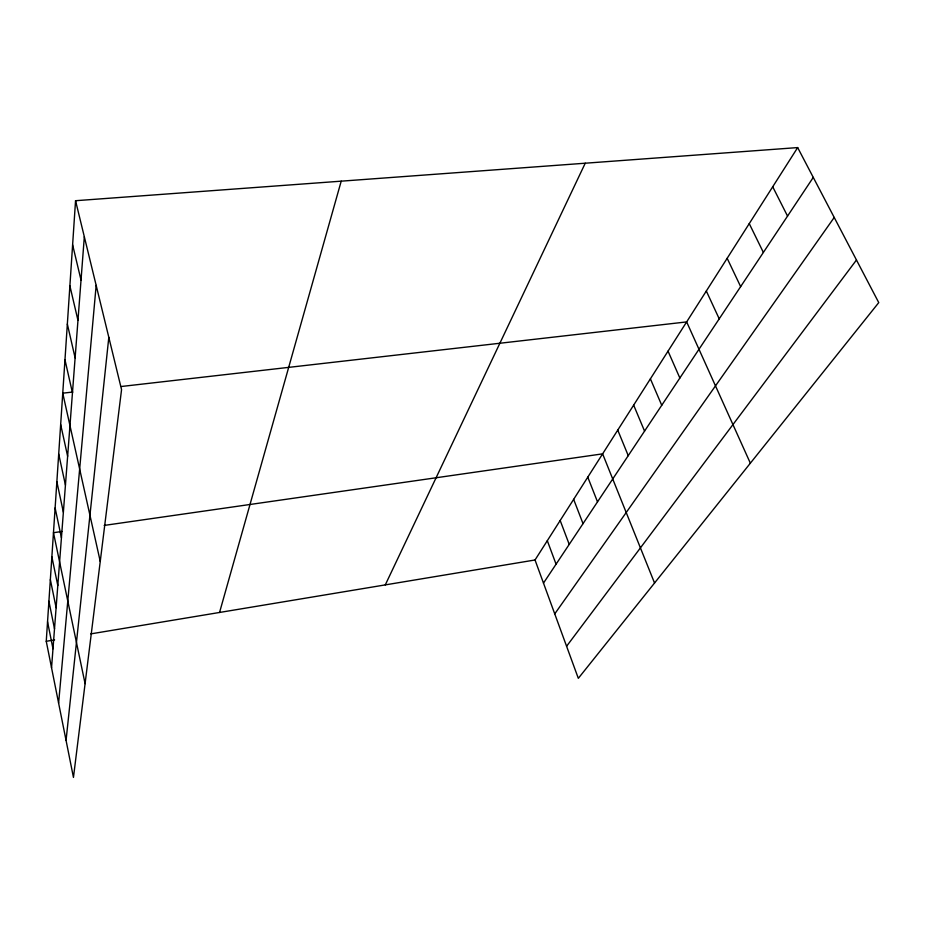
<?xml version="1.0" encoding="UTF-8"?>
<svg xmlns="http://www.w3.org/2000/svg" width="925" height="925" viewBox="0 0 925 925"><rect width="100%" height="100%" fill="white"/><g stroke="black" fill="none" stroke-linecap="round" stroke-linejoin="round"><path stroke-width="1.39" d="M75.549 200.713L121.557 389.633L73.457 777.416L46.25 641.291L75.549 200.713L797.674 147.584L878.75 302.614L578.322 678.337L535.032 559.983L797.674 147.584M51.546 667.792L84.325 236.742M58.61 703.139L96.165 285.363M66.057 740.405L108.815 337.313M219.549 612.466L341.209 181.161M385.297 584.889L585.236 163.216M543.484 583.108L813.272 177.403M554.746 613.888L834.223 217.456M566.586 646.263L856.469 260.006M46.25 641.291L54.598 639.892M90.8 633.879L535.032 559.983M61.929 531.482L53.477 532.696L85.088 683.656M104.19 525.423L602.626 453.851L654.542 583.004M72.751 392.038L62.75 393.183L100.247 561.463M121.348 386.488L686.651 321.912L750.348 463.182M772.71 186.781L787.545 216.103M749.25 223.619L763.379 252.444M727.166 258.306L740.647 286.623M706.33 291.017L719.222 318.847M668.035 351.142L679.863 378.036M650.402 378.834L661.745 405.277M633.66 405.127L644.563 431.119M617.75 430.102L628.248 455.655M587.78 477.161L597.515 501.87M573.65 499.35L583.028 523.643M560.18 520.498L569.233 544.397M547.311 540.697L556.064 564.192M72.612 244.836L81.03 280.102M69.884 285.848L77.966 320.362M67.352 324.062L75.11 357.848M64.97 359.767L72.451 392.836M60.668 424.54L67.629 456.256M58.703 454.013L65.444 485.082M56.864 481.763L63.374 512.207M55.118 507.952L61.432 537.783M51.869 556.815L57.801 585.467M50.355 579.628L56.113 607.713M48.909 601.262L54.506 628.792M47.545 621.785L52.991 648.795"/></g></svg>
